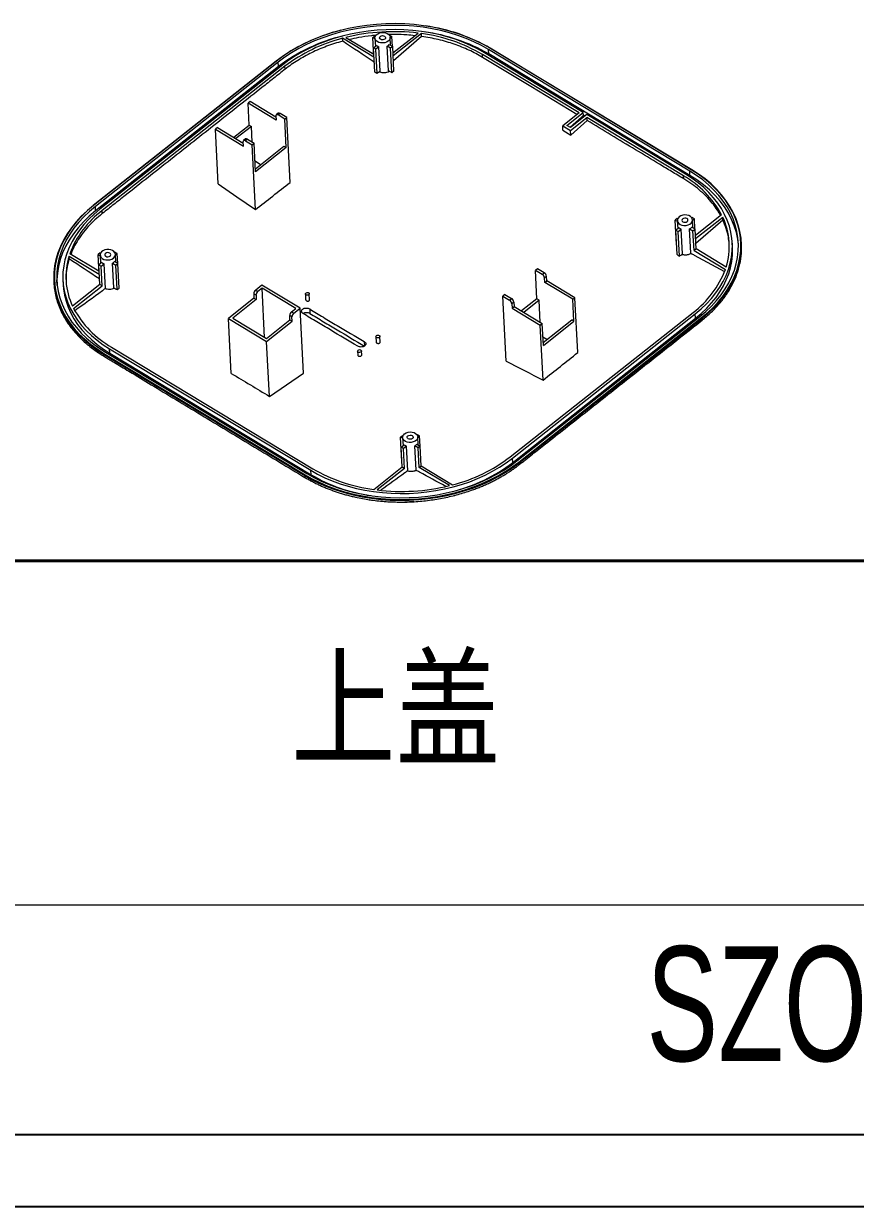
# Model space of a CAD drawing. Header units: inches. Extents: x 1848 to 4019, y 409 to 905.
# Drawn here: x 2255.7 to 2392.5, y 409.8 to 604.4 of the extents above; entities that cross this region are included whole.
import ezdxf

# ---------------------------------------------------------------- set-up
doc = ezdxf.new("R2010")
doc.units = ezdxf.units.IN
doc.layers.add('文字', color=81, linetype='Continuous')
doc.layers.add('粗实线', color=7, linetype='Continuous', lineweight=30)
doc.layers.add('细实线', color=3, linetype='Continuous', lineweight=9)
doc.styles.add('宋体', font='', dxfattribs={"width": 0.8, "height": 3.5})
doc.styles.add('长仿宋', font='', dxfattribs={"width": 0.7, "height": 4})
doc.styles.get('宋体').set_extended_font_data('SimSun')
doc.styles.get('长仿宋').set_extended_font_data('SimSun')

msp = doc.modelspace()

# ---------------------------------------------------------------- linework, layer by layer
at = {"color": 7, "linetype": 'Continuous', "lineweight": 15}
for p, q in [((2313.306, 598.823), (2308.148, 601.937)), ((2308.172, 601.467), (2308.148, 601.937)), ((2308.692, 602.077), (2313.282, 599.307)), ((2313.141, 602.065), (2313.477, 602.331)), ((2313.306, 598.823), (2313.141, 602.065)), ((2313.49, 601.854), (2313.141, 602.065)), ((2313.477, 602.331), (2313.551, 602.286)), ((2313.484, 601.973), (2313.554, 600.614)), ((2315.862, 602.437), (2315.911, 602.476)), ((2315.911, 602.476), (2316.281, 602.253)), ((2316.048, 600.778), (2315.981, 602.101)), ((2316.281, 602.253), (2315.985, 602.019)), ((2316.366, 600.586), (2316.281, 602.253)), ((2316.451, 599.53), (2320.576, 602.787)), ((2321.134, 602.713), (2316.476, 599.034)), ((2321.158, 602.244), (2316.516, 598.254)), ((2321.158, 602.244), (2321.134, 602.713)), ((2313.257, 600.38), (2313.761, 600.778)), ((2313.627, 600.157), (2313.257, 600.38)), ((2313.463, 596.355), (2313.257, 600.38)), ((2314.131, 600.555), (2313.627, 600.157)), ((2313.832, 596.15), (2313.627, 600.157)), ((2314.337, 596.518), (2314.131, 600.555)), ((2315.714, 596.582), (2315.507, 600.637)), ((2316.062, 600.302), (2315.507, 600.637)), ((2315.843, 600.902), (2316.398, 600.567)), ((2316.398, 600.567), (2316.062, 600.302)), ((2316.267, 596.277), (2316.062, 600.302)), ((2316.603, 596.561), (2316.398, 600.567)), ((2347.053, 589.691), (2331.152, 599.289)), ((2331.177, 598.804), (2331.152, 599.289)), ((2347.759, 589.733), (2331.488, 599.554)), ((2365.257, 580.107), (2332.16, 600.085)), ((2332.197, 599.365), (2332.16, 600.085)), ((2365.294, 579.387), (2332.197, 599.365)), ((2365.526, 580.32), (2332.429, 600.297)), ((2365.597, 580.301), (2332.5, 600.278)), ((2297.209, 598.17), (2267.135, 574.417)), ((2297.279, 598.197), (2267.205, 574.445)), ((2297.575, 598.018), (2267.501, 574.266)), ((2297.612, 597.298), (2267.538, 573.546)), ((2298.314, 597.572), (2268.241, 573.82)), ((2298.684, 597.349), (2268.611, 573.597)), ((2297.612, 597.298), (2297.575, 598.018)), ((2298.709, 596.858), (2298.684, 597.349)), ((2313.377, 598.038), (2313.345, 598.059)), ((2313.346, 598.041), (2313.345, 598.059)), ((2313.358, 598.05), (2313.346, 598.041)), ((2292.94, 591.524), (2292.604, 591.258)), ((2297.202, 588.951), (2292.94, 591.524)), ((2292.788, 587.656), (2292.604, 591.258)), ((2297.226, 588.468), (2292.604, 591.258)), ((2297.586, 589.623), (2297.25, 589.358)), ((2297.877, 589.591), (2297.541, 589.325)), ((2298.987, 588.921), (2297.877, 589.591)), ((2347.053, 589.691), (2344.365, 587.568)), ((2345.071, 587.61), (2347.759, 589.733)), ((2347.783, 589.276), (2347.759, 589.733)), ((2290.253, 585.654), (2292.788, 587.656)), ((2292.788, 587.656), (2293.158, 587.433)), ((2297.19, 589.188), (2297.226, 588.468)), ((2298.65, 588.656), (2297.541, 589.325)), ((2298.65, 588.656), (2298.987, 588.921)), ((2298.89, 583.973), (2298.65, 588.656)), ((2299.532, 578.24), (2298.987, 588.921)), ((2344.365, 587.568), (2345.66, 586.786)), ((2344.404, 586.81), (2344.365, 587.568)), ((2345.626, 587.275), (2345.071, 587.61)), ((2348.314, 589.398), (2345.626, 587.275)), ((2345.66, 586.786), (2348.348, 588.909)), ((2345.698, 586.027), (2348.373, 588.418)), ((2347.996, 589.147), (2347.783, 589.276)), ((2364.585, 579.577), (2348.314, 589.398)), ((2364.249, 579.311), (2348.348, 588.909)), ((2348.373, 588.418), (2348.348, 588.909)), ((2287.564, 587.277), (2287.228, 587.012)), ((2287.689, 577.983), (2287.228, 587.012)), ((2287.228, 587.012), (2291.85, 584.222)), ((2287.564, 587.277), (2291.826, 584.705)), ((2293.158, 587.433), (2290.623, 585.431)), ((2293.289, 584.869), (2293.158, 587.433)), ((2344.404, 586.81), (2345.698, 586.027)), ((2345.698, 586.027), (2345.66, 586.786)), ((2291.85, 584.222), (2291.813, 584.942)), ((2292.209, 585.377), (2291.873, 585.111)), ((2292.501, 585.345), (2292.165, 585.079)), ((2292.165, 585.079), (2293.274, 584.409)), ((2292.501, 585.345), (2293.61, 584.675)), ((2293.274, 584.409), (2293.61, 584.675)), ((2293.819, 573.751), (2293.274, 584.409)), ((2293.85, 579.992), (2293.61, 584.675)), ((2293.824, 580.488), (2298.52, 584.196)), ((2298.89, 583.973), (2293.85, 579.992)), ((2298.52, 584.196), (2298.89, 583.973)), ((2294.638, 581.131), (2293.76, 581.738)), ((2365.294, 579.387), (2365.257, 580.107)), ((2364.274, 578.82), (2364.249, 579.311)), ((2267.538, 573.546), (2267.501, 574.266)), ((2268.635, 573.112), (2268.611, 573.597)), ((2363.215, 572.308), (2362.879, 572.043)), ((2362.879, 572.043), (2363.229, 571.832)), ((2363.085, 568.018), (2362.879, 572.043)), ((2363.289, 572.264), (2363.215, 572.308)), ((2365.65, 572.454), (2365.6, 572.415)), ((2366.02, 572.231), (2365.65, 572.454)), ((2365.787, 570.756), (2365.719, 572.078)), ((2365.723, 571.997), (2366.02, 572.231)), ((2366.105, 570.564), (2366.02, 572.231)), ((2370.502, 572.914), (2366.189, 569.507)), ((2366.215, 569.012), (2370.684, 572.542)), ((2366.254, 568.249), (2370.708, 572.072)), ((2370.708, 572.072), (2370.684, 572.542)), ((2363.5, 570.756), (2362.996, 570.358)), ((2362.996, 570.358), (2363.366, 570.134)), ((2363.2, 566.351), (2362.996, 570.358)), ((2363.223, 571.951), (2363.292, 570.592)), ((2363.366, 570.134), (2363.87, 570.532)), ((2363.571, 566.11), (2363.366, 570.134)), ((2364.077, 566.477), (2363.87, 570.532)), ((2365.452, 566.578), (2365.246, 570.615)), ((2365.246, 570.615), (2365.8, 570.28)), ((2366.136, 570.545), (2365.582, 570.88)), ((2365.8, 570.28), (2366.136, 570.545)), ((2365.966, 567.038), (2365.8, 570.28)), ((2366.302, 567.303), (2366.136, 570.545)), ((2372.299, 567.582), (2372.262, 568.303)), ((2373.664, 568.302), (2373.66, 568.374)), ((2373.779, 568.004), (2373.764, 568.307)), ((2268.087, 563.612), (2263.29, 566.508)), ((2268.282, 566.636), (2267.946, 566.371)), ((2268.112, 563.129), (2267.946, 566.371)), ((2267.946, 566.371), (2268.296, 566.16)), ((2268.356, 566.591), (2268.282, 566.636)), ((2268.29, 566.278), (2268.359, 564.919)), ((2270.717, 566.781), (2270.668, 566.742)), ((2271.087, 566.558), (2270.717, 566.781)), ((2270.854, 565.084), (2270.787, 566.406)), ((2270.791, 566.324), (2271.087, 566.558)), ((2271.172, 564.892), (2271.087, 566.558)), ((2363.085, 568.018), (2363.116, 567.998)), ((2366.302, 567.303), (2365.966, 567.038)), ((2365.966, 567.038), (2371.124, 563.925)), ((2366.006, 566.256), (2366.005, 566.273)), ((2366.006, 566.256), (2370.963, 563.557)), ((2371.253, 564.315), (2366.302, 567.303)), ((2263.161, 566.117), (2268.112, 563.129)), ((2263.185, 565.649), (2263.161, 566.117)), ((2268.567, 565.083), (2268.063, 564.685)), ((2268.063, 564.685), (2268.433, 564.462)), ((2268.229, 561.443), (2268.063, 564.685)), ((2268.433, 564.462), (2268.937, 564.86)), ((2268.598, 561.22), (2268.433, 564.462)), ((2269.144, 560.805), (2268.937, 564.86)), ((2270.519, 560.906), (2270.313, 564.942)), ((2270.313, 564.942), (2270.868, 564.607)), ((2271.204, 564.873), (2270.649, 565.208)), ((2270.868, 564.607), (2271.204, 564.873)), ((2271.072, 560.601), (2270.868, 564.607)), ((2271.409, 560.848), (2271.204, 564.873)), ((2340.219, 564.033), (2339.883, 563.767)), ((2340.123, 559.085), (2339.883, 563.767)), ((2340.993, 563.098), (2339.883, 563.767)), ((2341.329, 563.363), (2340.219, 564.033)), ((2340.993, 563.098), (2341.329, 563.363)), ((2341.717, 562.78), (2341.381, 562.514)), ((2341.418, 561.794), (2341.381, 562.514)), ((2341.754, 562.059), (2341.717, 562.78)), ((2260.658, 561.981), (2260.673, 561.678)), ((2260.754, 562.058), (2260.758, 561.986)), ((2261.198, 561.266), (2261.177, 562.188)), ((2261.196, 561.358), (2261.177, 562.188)), ((2262.152, 562.13), (2262.189, 561.409)), ((2268.229, 561.443), (2263.73, 557.89)), ((2263.912, 557.518), (2268.598, 561.22)), ((2268.598, 561.22), (2268.229, 561.443)), ((2294.871, 561.323), (2293.863, 560.527)), ((2293.863, 560.527), (2294.232, 560.304)), ((2294.904, 560.834), (2294.232, 560.304)), ((2301.157, 557.528), (2294.871, 561.323)), ((2300.451, 557.486), (2294.904, 560.834)), ((2295.318, 552.749), (2294.904, 560.834)), ((2341.418, 561.794), (2341.754, 562.059)), ((2346.04, 559.004), (2341.418, 561.794)), ((2346.376, 559.269), (2341.754, 562.059)), ((2293.582, 559.181), (2289.382, 555.864)), ((2293.952, 558.958), (2290.087, 555.906)), ((2293.915, 559.678), (2293.545, 559.901)), ((2293.545, 559.901), (2293.582, 559.181)), ((2293.582, 559.181), (2293.952, 558.958)), ((2293.915, 559.678), (2293.952, 558.958)), ((2302.036, 559.878), (2302.085, 558.929)), ((2302.736, 558.928), (2302.686, 559.911)), ((2334.843, 559.787), (2334.507, 559.521)), ((2335.053, 548.84), (2334.507, 559.521)), ((2334.507, 559.521), (2335.617, 558.852)), ((2334.843, 559.787), (2335.953, 559.117)), ((2335.617, 558.852), (2335.953, 559.117)), ((2336.341, 558.534), (2336.005, 558.268)), ((2336.341, 558.534), (2336.378, 557.813)), ((2340.123, 559.085), (2337.588, 557.083)), ((2340.493, 558.862), (2337.958, 556.859)), ((2340.493, 558.862), (2340.123, 559.085)), ((2340.679, 555.217), (2340.493, 558.862)), ((2346.04, 559.004), (2346.376, 559.269)), ((2346.224, 555.402), (2346.04, 559.004)), ((2346.838, 550.24), (2346.376, 559.269)), ((2299.779, 556.955), (2300.451, 557.486)), ((2299.779, 556.955), (2300.149, 556.732)), ((2300.149, 556.732), (2301.157, 557.528)), ((2301.702, 546.87), (2301.157, 557.528)), ((2302.746, 557.415), (2302.783, 556.692)), ((2335.73, 533.083), (2365.803, 556.836)), ((2336.005, 558.268), (2336.042, 557.548)), ((2336.042, 557.548), (2336.378, 557.813)), ((2336.042, 557.548), (2340.664, 554.758)), ((2336.1, 532.86), (2366.173, 556.612)), ((2336.378, 557.813), (2341, 555.023)), ((2366.21, 555.892), (2366.173, 556.612)), ((2289.843, 546.824), (2289.382, 555.864)), ((2289.382, 555.864), (2295.668, 552.069)), ((2290.087, 555.906), (2295.634, 552.558)), ((2295.634, 552.558), (2299.499, 555.61)), ((2295.668, 552.069), (2299.868, 555.386)), ((2299.832, 556.107), (2299.462, 556.33)), ((2299.499, 555.61), (2299.462, 556.33)), ((2299.499, 555.61), (2299.868, 555.386)), ((2299.868, 555.386), (2299.832, 556.107)), ((2336.136, 532.14), (2366.21, 555.892)), ((2336.839, 532.414), (2366.913, 556.166)), ((2337.135, 532.235), (2367.209, 555.987)), ((2337.139, 532.163), (2367.212, 555.915)), ((2337.213, 532.118), (2367.286, 555.871)), ((2340.664, 554.758), (2341, 555.023)), ((2341.126, 545.718), (2340.664, 554.758)), ((2341.184, 551.421), (2341, 555.023)), ((2341.159, 551.916), (2345.855, 555.625)), ((2341.184, 551.421), (2346.224, 555.402)), ((2346.224, 555.402), (2345.855, 555.625)), ((2367.212, 555.915), (2367.209, 555.987)), ((2367.286, 555.871), (2367.301, 555.572)), ((2313.648, 552.869), (2313.695, 551.946)), ((2314.346, 551.96), (2314.297, 552.902)), ((2341.782, 552.409), (2341.116, 552.752)), ((2269.829, 550.856), (2302.926, 530.878)), ((2269.866, 550.135), (2269.829, 550.856)), ((2270.165, 551.121), (2303.262, 531.143)), ((2296.13, 543.04), (2295.668, 552.069)), ((2311.73, 552.041), (2311.767, 551.318)), ((2268.824, 549.987), (2301.922, 530.01)), ((2268.824, 549.987), (2268.84, 549.685)), ((2268.888, 550.112), (2301.985, 530.135)), ((2268.892, 550.04), (2268.888, 550.112)), ((2268.892, 550.04), (2301.989, 530.063)), ((2269.157, 550.325), (2302.254, 530.347)), ((2269.866, 550.135), (2302.963, 530.158)), ((2310.624, 550.48), (2310.657, 549.84)), ((2311.307, 549.849), (2311.273, 550.514)), ((2317.685, 536.348), (2318.021, 536.614)), ((2317.89, 532.342), (2317.685, 536.348)), ((2318.034, 536.137), (2317.685, 536.348)), ((2317.801, 534.663), (2318.305, 535.061)), ((2318.021, 536.614), (2318.095, 536.569)), ((2318.028, 536.256), (2318.098, 534.897)), ((2320.387, 535.185), (2320.942, 534.851)), ((2320.406, 536.72), (2320.456, 536.759)), ((2320.456, 536.759), (2320.825, 536.536)), ((2320.593, 535.061), (2320.525, 536.384)), ((2320.825, 536.536), (2320.529, 536.302)), ((2320.911, 534.87), (2320.825, 536.536)), ((2318.171, 534.44), (2317.801, 534.663)), ((2317.967, 531.421), (2317.801, 534.663)), ((2318.675, 534.838), (2318.171, 534.44)), ((2318.337, 531.198), (2318.171, 534.44)), ((2318.882, 530.802), (2318.675, 534.838)), ((2320.258, 530.884), (2320.051, 534.92)), ((2320.606, 534.585), (2320.051, 534.92)), ((2320.942, 534.851), (2320.606, 534.585)), ((2320.772, 531.343), (2320.606, 534.585)), ((2321.108, 531.609), (2320.942, 534.851)), ((2313.28, 527.719), (2317.967, 531.421)), ((2318.337, 531.198), (2313.838, 527.645)), ((2317.921, 532.321), (2317.89, 532.342)), ((2317.967, 531.421), (2318.337, 531.198)), ((2320.772, 531.343), (2321.108, 531.609)), ((2325.722, 528.355), (2320.772, 531.343)), ((2321.108, 531.609), (2326.266, 528.495)), ((2336.136, 532.14), (2336.1, 532.86)), ((2337.139, 532.163), (2337.135, 532.235)), ((2337.213, 532.118), (2337.228, 531.816)), ((2301.922, 530.01), (2301.937, 529.711)), ((2301.989, 530.063), (2301.985, 530.135)), ((2302.963, 530.158), (2302.926, 530.878))]:
    msp.add_line(p, q, dxfattribs=at)
for p, q in [((1866.233, 421.593), (2536.989, 421.593)), ((1848.102, 409.797), (2548.785, 409.797))]:
    msp.add_line(p, q)
at = {"color": 7, "linetype": 'Continuous', "lineweight": 15, "flags": 128}
for points in [[(2332.429, 600.297), (2331.239, 600.969), (2329.989, 601.586), (2328.681, 602.146), (2327.323, 602.647), (2325.919, 603.086), (2324.474, 603.461), (2322.995, 603.772), (2321.487, 604.018), (2319.956, 604.196), (2318.408, 604.307), (2316.85, 604.35), (2315.287, 604.325), (2313.725, 604.231), (2312.172, 604.07), (2310.632, 603.842), (2309.112, 603.548), (2307.618, 603.189), (2306.156, 602.766), (2304.732, 602.282), (2303.351, 601.737), (2302.019, 601.135), (2300.741, 600.477), (2299.521, 599.766), (2298.366, 599.005), (2297.279, 598.197)], [(2332.16, 600.085), (2330.99, 600.746), (2329.759, 601.353), (2328.473, 601.904), (2327.136, 602.397), (2325.755, 602.828), (2324.333, 603.198), (2322.878, 603.504), (2321.394, 603.746), (2319.887, 603.921), (2318.365, 604.03), (2316.831, 604.073), (2315.293, 604.048), (2313.757, 603.956), (2312.228, 603.798), (2310.713, 603.573), (2309.218, 603.284), (2307.748, 602.93), (2306.31, 602.514), (2304.908, 602.038), (2303.55, 601.502), (2302.239, 600.909), (2300.981, 600.261), (2299.781, 599.562), (2298.644, 598.813), (2297.575, 598.018)], [(2331.488, 599.554), (2330.365, 600.188), (2329.185, 600.771), (2327.951, 601.299), (2326.669, 601.771), (2325.344, 602.186), (2323.981, 602.54), (2322.584, 602.834), (2321.161, 603.066), (2319.716, 603.234), (2318.256, 603.339), (2316.785, 603.379), (2315.31, 603.355), (2313.836, 603.267), (2312.37, 603.115), (2310.917, 602.9), (2309.482, 602.622), (2308.072, 602.283), (2306.693, 601.884), (2305.349, 601.427), (2304.045, 600.913), (2302.788, 600.344), (2301.581, 599.723), (2300.431, 599.053), (2299.34, 598.335), (2298.314, 597.572)], [(2315.657, 601.479), (2315.396, 601.32), (2315.086, 601.215), (2314.75, 601.171), (2314.412, 601.191), (2314.098, 601.274), (2313.831, 601.413), (2313.631, 601.598), (2313.513, 601.817), (2313.485, 602.051), (2313.55, 602.284), (2313.702, 602.499), (2313.931, 602.68), (2314.219, 602.813), (2314.545, 602.888), (2314.886, 602.901), (2315.214, 602.849), (2315.507, 602.737), (2315.743, 602.573), (2315.904, 602.369), (2315.977, 602.141), (2315.959, 601.905), (2315.849, 601.678), (2315.657, 601.479)], [(2315.102, 601.814), (2314.946, 601.729), (2314.756, 601.691), (2314.564, 601.706), (2314.396, 601.771), (2314.28, 601.877), (2314.233, 602.007), (2314.262, 602.141), (2314.363, 602.26), (2314.519, 602.345), (2314.709, 602.382), (2314.901, 602.367), (2315.068, 602.302), (2315.184, 602.197), (2315.232, 602.067), (2315.203, 601.932), (2315.102, 601.814)], [(2346.712, 589.421), (2339.128, 594.001), (2331.177, 598.804)], [(2297.541, 589.325), (2297.469, 589.362), (2297.401, 589.383), (2297.339, 589.389), (2297.285, 589.378), (2297.242, 589.351), (2297.211, 589.309), (2297.193, 589.254), (2297.19, 589.188)], [(2345.577, 587.304), (2347.448, 588.977), (2347.783, 589.276)], [(2292.165, 585.079), (2292.093, 585.116), (2292.025, 585.137), (2291.962, 585.142), (2291.909, 585.131), (2291.866, 585.105), (2291.835, 585.063), (2291.817, 585.008), (2291.813, 584.942)], [(2366.913, 556.166), (2367.911, 557.004), (2368.833, 557.882), (2369.677, 558.796), (2370.438, 559.744), (2371.114, 560.72), (2371.701, 561.721), (2372.199, 562.744), (2372.603, 563.784), (2372.914, 564.837), (2373.13, 565.898), (2373.249, 566.965), (2373.273, 568.032), (2373.199, 569.096), (2373.029, 570.151), (2372.764, 571.195), (2372.403, 572.222), (2371.95, 573.23), (2371.405, 574.213), (2370.772, 575.168), (2370.051, 576.091), (2369.246, 576.979), (2368.361, 577.828), (2367.398, 578.634), (2366.363, 579.395), (2365.257, 580.107)], [(2367.209, 555.987), (2368.223, 556.839), (2369.161, 557.731), (2370.018, 558.661), (2370.791, 559.623), (2371.478, 560.616), (2372.075, 561.633), (2372.581, 562.673), (2372.992, 563.729), (2373.308, 564.8), (2373.527, 565.879), (2373.649, 566.963), (2373.672, 568.047), (2373.597, 569.128), (2373.425, 570.201), (2373.155, 571.262), (2372.789, 572.306), (2372.328, 573.33), (2371.775, 574.329), (2371.13, 575.3), (2370.398, 576.238), (2369.58, 577.14), (2368.681, 578.003), (2367.702, 578.822), (2366.649, 579.596), (2365.526, 580.32)], [(2367.286, 555.871), (2368.305, 556.726), (2369.246, 557.622), (2370.107, 558.555), (2370.884, 559.521), (2371.573, 560.517), (2372.173, 561.539), (2372.68, 562.583), (2373.093, 563.644), (2373.41, 564.718), (2373.63, 565.802), (2373.752, 566.89), (2373.776, 567.979), (2373.701, 569.064), (2373.527, 570.142), (2373.256, 571.206), (2372.889, 572.255), (2372.426, 573.283), (2371.871, 574.286), (2371.224, 575.26), (2370.488, 576.202), (2369.667, 577.108), (2368.764, 577.974), (2367.782, 578.797), (2366.725, 579.574), (2365.597, 580.301)], [(2287.689, 577.983), (2290.754, 575.867), (2293.819, 573.751)], [(2366.173, 556.612), (2367.13, 557.416), (2368.015, 558.258), (2368.825, 559.135), (2369.555, 560.044), (2370.203, 560.98), (2370.766, 561.941), (2371.243, 562.922), (2371.631, 563.919), (2371.93, 564.929), (2372.136, 565.948), (2372.251, 566.971), (2372.273, 567.994), (2372.203, 569.014), (2372.04, 570.027), (2371.785, 571.028), (2371.44, 572.014), (2371.005, 572.98), (2370.483, 573.923), (2369.874, 574.839), (2369.183, 575.724), (2368.411, 576.576), (2367.562, 577.39), (2366.639, 578.163), (2365.645, 578.893), (2364.585, 579.577)], [(2373.273, 567.993), (2373.162, 568.912), (2372.931, 570.009), (2372.597, 571.09), (2372.16, 572.151), (2371.623, 573.187), (2370.987, 574.194), (2370.257, 575.167), (2369.433, 576.102), (2368.521, 576.995), (2367.525, 577.843), (2366.447, 578.642), (2365.294, 579.387)], [(2267.135, 574.417), (2266.117, 573.562), (2265.175, 572.666), (2264.314, 571.733), (2263.538, 570.767), (2262.848, 569.771), (2262.249, 568.749), (2261.741, 567.705), (2261.328, 566.644), (2261.011, 565.57), (2260.791, 564.486), (2260.669, 563.398), (2260.646, 562.309), (2260.721, 561.224), (2260.894, 560.147), (2261.165, 559.082), (2261.532, 558.033), (2261.995, 557.005), (2262.551, 556.002), (2263.198, 555.028), (2263.933, 554.086), (2264.754, 553.18), (2265.657, 552.314), (2266.639, 551.491), (2267.697, 550.714), (2268.824, 549.987)], [(2267.205, 574.445), (2266.191, 573.593), (2265.253, 572.701), (2264.396, 571.771), (2263.623, 570.809), (2262.936, 569.817), (2262.339, 568.799), (2261.833, 567.76), (2261.422, 566.703), (2261.106, 565.633), (2260.887, 564.554), (2260.765, 563.469), (2260.742, 562.385), (2260.817, 561.304), (2260.989, 560.231), (2261.259, 559.17), (2261.625, 558.126), (2262.086, 557.102), (2262.639, 556.103), (2263.284, 555.133), (2264.016, 554.194), (2264.834, 553.292), (2265.734, 552.43), (2266.712, 551.61), (2267.765, 550.837), (2268.888, 550.112)], [(2267.501, 574.266), (2266.503, 573.428), (2265.581, 572.55), (2264.737, 571.636), (2263.976, 570.689), (2263.3, 569.712), (2262.713, 568.711), (2262.215, 567.688), (2261.811, 566.649), (2261.5, 565.596), (2261.284, 564.534), (2261.165, 563.467), (2261.141, 562.4), (2261.215, 561.336), (2261.385, 560.281), (2261.65, 559.237), (2262.011, 558.21), (2262.464, 557.202), (2263.009, 556.219), (2263.642, 555.264), (2264.363, 554.341), (2265.168, 553.453), (2266.053, 552.605), (2267.016, 551.798), (2268.051, 551.037), (2269.157, 550.325)], [(2267.538, 573.546), (2266.494, 572.667), (2265.534, 571.744), (2264.66, 570.782), (2263.878, 569.785), (2263.189, 568.756), (2262.598, 567.701), (2262.107, 566.624), (2261.718, 565.529), (2261.433, 564.422), (2261.252, 563.307), (2261.177, 562.188)], [(2268.241, 573.82), (2267.284, 573.016), (2266.399, 572.174), (2265.589, 571.297), (2264.859, 570.388), (2264.211, 569.452), (2263.648, 568.491), (2263.171, 567.511), (2262.783, 566.513), (2262.484, 565.503), (2262.278, 564.485), (2262.163, 563.462), (2262.141, 562.438), (2262.211, 561.418), (2262.374, 560.405), (2262.629, 559.404), (2262.974, 558.419), (2263.409, 557.453), (2263.931, 556.51), (2264.54, 555.593), (2265.231, 554.708), (2266.003, 553.856), (2266.852, 553.042), (2267.775, 552.269), (2268.769, 551.539), (2269.829, 550.856)], [(2363.546, 572.573), (2363.354, 572.373), (2363.245, 572.147), (2363.226, 571.911), (2363.3, 571.682), (2363.46, 571.479), (2363.696, 571.315), (2363.989, 571.203), (2364.318, 571.151), (2364.658, 571.163), (2364.984, 571.238), (2365.272, 571.371), (2365.501, 571.552), (2365.654, 571.767), (2365.718, 572), (2365.69, 572.235), (2365.572, 572.453), (2365.372, 572.638), (2365.105, 572.778), (2364.791, 572.86), (2364.454, 572.88), (2364.117, 572.836), (2363.807, 572.731), (2363.546, 572.573)], [(2364.101, 572.238), (2364.001, 572.119), (2363.972, 571.985), (2364.019, 571.855), (2364.135, 571.749), (2364.302, 571.684), (2364.495, 571.669), (2364.684, 571.707), (2364.841, 571.791), (2364.941, 571.91), (2364.97, 572.044), (2364.923, 572.174), (2364.807, 572.28), (2364.64, 572.345), (2364.447, 572.36), (2364.258, 572.322), (2364.101, 572.238)], [(2367.212, 555.915), (2368.227, 556.767), (2369.164, 557.659), (2370.022, 558.589), (2370.795, 559.551), (2371.482, 560.543), (2372.079, 561.561), (2372.584, 562.601), (2372.996, 563.657), (2373.312, 564.727), (2373.531, 565.807), (2373.652, 566.891), (2373.676, 567.975), (2373.664, 568.302)], [(2270.463, 565.784), (2270.655, 565.984), (2270.765, 566.21), (2270.783, 566.446), (2270.709, 566.674), (2270.549, 566.878), (2270.313, 567.042), (2270.02, 567.154), (2269.691, 567.206), (2269.351, 567.194), (2269.025, 567.118), (2268.737, 566.985), (2268.508, 566.805), (2268.356, 566.59), (2268.291, 566.356), (2268.319, 566.122), (2268.437, 565.904), (2268.637, 565.718), (2268.904, 565.579), (2269.218, 565.496), (2269.555, 565.476), (2269.892, 565.521), (2270.202, 565.626), (2270.463, 565.784)], [(2269.908, 566.119), (2270.008, 566.237), (2270.037, 566.372), (2269.99, 566.502), (2269.874, 566.607), (2269.707, 566.673), (2269.514, 566.688), (2269.325, 566.65), (2269.168, 566.565), (2269.068, 566.447), (2269.039, 566.312), (2269.086, 566.182), (2269.202, 566.077), (2269.369, 566.011), (2269.562, 565.997), (2269.751, 566.034), (2269.908, 566.119)], [(2366.21, 555.892), (2367.167, 556.696), (2368.052, 557.538), (2368.861, 558.415), (2369.591, 559.324), (2370.24, 560.26), (2370.803, 561.22), (2371.28, 562.201), (2371.668, 563.199), (2371.966, 564.209), (2372.173, 565.227), (2372.288, 566.25), (2372.31, 567.274), (2372.299, 567.582)], [(2260.758, 561.986), (2260.82, 561.232), (2260.993, 560.159), (2261.263, 559.098), (2261.629, 558.054), (2262.089, 557.03), (2262.643, 556.031), (2263.287, 555.061), (2264.02, 554.122), (2264.837, 553.22), (2265.737, 552.357), (2266.715, 551.538), (2267.768, 550.765), (2268.892, 550.04)], [(2262.189, 561.409), (2262.248, 560.697), (2262.411, 559.685), (2262.666, 558.684), (2263.011, 557.698), (2263.446, 556.732), (2263.968, 555.789), (2264.576, 554.873), (2265.268, 553.988), (2266.039, 553.136), (2266.889, 552.322), (2267.812, 551.548), (2268.805, 550.819), (2269.866, 550.135)], [(2302.601, 559.749), (2302.5, 559.694), (2302.377, 559.67), (2302.251, 559.679), (2302.143, 559.722), (2302.067, 559.791), (2302.037, 559.875), (2302.055, 559.962), (2302.121, 560.039), (2302.223, 560.094), (2302.346, 560.119), (2302.471, 560.109), (2302.579, 560.067), (2302.655, 559.998), (2302.685, 559.914), (2302.667, 559.826), (2302.601, 559.749)], [(2314.213, 552.74), (2314.111, 552.685), (2313.988, 552.661), (2313.863, 552.671), (2313.754, 552.713), (2313.679, 552.782), (2313.648, 552.866), (2313.667, 552.953), (2313.733, 553.031), (2313.834, 553.086), (2313.957, 553.11), (2314.083, 553.1), (2314.191, 553.058), (2314.267, 552.989), (2314.297, 552.905), (2314.279, 552.817), (2314.213, 552.74)], [(2311.189, 550.352), (2311.087, 550.297), (2310.964, 550.272), (2310.839, 550.282), (2310.73, 550.324), (2310.655, 550.393), (2310.624, 550.478), (2310.643, 550.565), (2310.708, 550.642), (2310.81, 550.697), (2310.933, 550.722), (2311.059, 550.712), (2311.167, 550.669), (2311.242, 550.601), (2311.273, 550.516), (2311.254, 550.429), (2311.189, 550.352)], [(2296.13, 543.04), (2298.916, 544.955), (2301.702, 546.87)], [(2318.352, 536.878), (2318.613, 537.036), (2318.923, 537.141), (2319.26, 537.186), (2319.597, 537.166), (2319.911, 537.083), (2320.178, 536.944), (2320.378, 536.758), (2320.496, 536.54), (2320.524, 536.306), (2320.459, 536.072), (2320.307, 535.857), (2320.078, 535.677), (2319.79, 535.544), (2319.464, 535.468), (2319.123, 535.456), (2318.795, 535.508), (2318.502, 535.62), (2318.266, 535.784), (2318.105, 535.988), (2318.032, 536.216), (2318.05, 536.452), (2318.16, 536.678), (2318.352, 536.878)], [(2318.907, 536.543), (2319.064, 536.628), (2319.253, 536.665), (2319.446, 536.65), (2319.613, 536.585), (2319.729, 536.48), (2319.776, 536.35), (2319.747, 536.215), (2319.646, 536.097), (2319.49, 536.012), (2319.301, 535.974), (2319.108, 535.989), (2318.941, 536.054), (2318.825, 536.16), (2318.778, 536.29), (2318.806, 536.425), (2318.907, 536.543)], [(2301.922, 530.01), (2303.116, 529.335), (2304.372, 528.716), (2305.684, 528.153), (2307.048, 527.651), (2308.458, 527.21), (2309.908, 526.833), (2311.393, 526.521), (2312.908, 526.274), (2314.445, 526.095), (2315.999, 525.984), (2317.563, 525.941), (2319.133, 525.966), (2320.7, 526.06), (2322.26, 526.221), (2323.806, 526.45), (2325.332, 526.746), (2326.832, 527.106), (2328.3, 527.531), (2329.729, 528.017), (2331.116, 528.564), (2332.454, 529.169), (2333.737, 529.83), (2334.961, 530.543), (2336.121, 531.307), (2337.213, 532.118)], [(2301.985, 530.135), (2303.175, 529.463), (2304.425, 528.846), (2305.733, 528.286), (2307.091, 527.786), (2308.495, 527.347), (2309.94, 526.971), (2311.419, 526.66), (2312.927, 526.414), (2314.458, 526.236), (2316.006, 526.125), (2317.564, 526.082), (2319.127, 526.107), (2320.689, 526.201), (2322.242, 526.362), (2323.782, 526.59), (2325.302, 526.884), (2326.796, 527.243), (2328.258, 527.666), (2329.682, 528.151), (2331.063, 528.695), (2332.395, 529.298), (2333.673, 529.956), (2334.893, 530.666), (2336.048, 531.427), (2337.135, 532.235)], [(2301.989, 530.063), (2303.178, 529.391), (2304.429, 528.774), (2305.736, 528.214), (2307.095, 527.714), (2308.499, 527.275), (2309.944, 526.899), (2311.423, 526.588), (2312.931, 526.342), (2314.462, 526.164), (2316.01, 526.053), (2317.568, 526.01), (2319.131, 526.035), (2320.692, 526.129), (2322.246, 526.29), (2323.786, 526.518), (2325.306, 526.812), (2326.799, 527.171), (2328.261, 527.594), (2329.685, 528.078), (2331.066, 528.623), (2332.399, 529.226), (2333.677, 529.884), (2334.896, 530.594), (2336.052, 531.355), (2337.139, 532.163)], [(2302.254, 530.347), (2303.424, 529.686), (2304.655, 529.079), (2305.941, 528.528), (2307.278, 528.036), (2308.659, 527.604), (2310.081, 527.234), (2311.536, 526.928), (2313.02, 526.687), (2314.527, 526.511), (2316.049, 526.402), (2317.583, 526.36), (2319.121, 526.384), (2320.657, 526.476), (2322.186, 526.635), (2323.701, 526.859), (2325.196, 527.148), (2326.666, 527.502), (2328.104, 527.918), (2329.506, 528.395), (2330.864, 528.931), (2332.175, 529.523), (2333.433, 530.171), (2334.633, 530.87), (2335.77, 531.619), (2336.839, 532.414)], [(2302.926, 530.878), (2304.049, 530.244), (2305.229, 529.661), (2306.463, 529.133), (2307.745, 528.661), (2309.07, 528.247), (2310.433, 527.892), (2311.83, 527.598), (2313.253, 527.367), (2314.698, 527.198), (2316.158, 527.094), (2317.629, 527.053), (2319.104, 527.077), (2320.578, 527.165), (2322.044, 527.317), (2323.497, 527.532), (2324.932, 527.81), (2326.342, 528.149), (2327.721, 528.548), (2329.065, 529.005), (2330.369, 529.519), (2331.626, 530.088), (2332.833, 530.709), (2333.983, 531.38), (2335.074, 532.098), (2336.1, 532.86)]]:
    msp.add_lwpolyline(points, dxfattribs=at)
at = {"color": 7, "linetype": 'Continuous', "lineweight": 15}
for centre, radius, start, end in [((2314.665, 575.29), 28.778, 103.62786, 127.34246), ((2317.859, 575.214), 29.027, 59.70938, 82.16356), ((2314.711, 574.901), 28.179, 103.36079, 127.36058), ((2314.625, 576.522), 26.227, 104.29728, 127.43049), ((2316.561, 570.171), 32.862, 82.98351, 103.85549), ((2317.664, 576.195), 26.744, 59.71444, 82.54632), ((2317.806, 574.688), 28.566, 59.75011, 82.37039), ((2314.535, 601.643), 1.161, 228.16001, 249.60947), ((2314.987, 601.641), 1.131, 297.38893, 319.21486), ((2297.707, 589.383), 0.268, 50.57591, 116.82593), ((2292.33, 585.137), 0.268, 50.57591, 116.82593), ((2356.167, 565.156), 16.3, 28.42007, 60.27472), ((2278.136, 560.906), 15.868, 126.89107, 159.32766), ((2360.504, 567.705), 11.271, 342.49679, 25.41441), ((2364.274, 571.62), 1.161, 228.16001, 249.60947), ((2364.725, 571.619), 1.131, 297.38893, 319.21486), ((2273.91, 562.727), 11.271, 162.49679, 205.41441), ((2269.341, 565.948), 1.161, 228.16001, 249.60947), ((2269.793, 565.946), 1.131, 297.38893, 319.21486), ((2340.565, 562.392), 0.826, 8.52535, 58.75484), ((2340.901, 562.657), 0.826, 8.52535, 58.75484), ((2356.278, 569.526), 15.868, 306.89107, 339.32766), ((2294.391, 559.865), 0.847, 128.61709, 177.54923), ((2294.761, 559.642), 0.847, 128.61709, 177.54923), ((2335.188, 558.146), 0.826, 8.52535, 58.75484), ((2335.524, 558.411), 0.826, 8.52535, 58.75484), ((2278.247, 565.276), 16.3, 208.42007, 240.27472), ((2300.308, 556.294), 0.847, 128.61709, 177.54923), ((2300.678, 556.07), 0.847, 128.61709, 177.54923), ((2319.08, 535.926), 1.161, 228.16001, 249.60947), ((2319.531, 535.924), 1.131, 297.38893, 319.21486), ((2319.789, 553.91), 26.227, 284.29728, 307.43049), ((2316.75, 554.238), 26.744, 239.71444, 262.54632), ((2319.75, 553.61), 27.009, 283.92803, 307.35187), ((2316.708, 553.679), 27.243, 239.70078, 261.86484), ((2317.853, 560.261), 32.862, 262.98351, 283.85549)]:
    msp.add_arc(centre, radius, start, end, dxfattribs=at)
for points, knots in [([(2308.172, 601.467), (2307.264, 601.223), (2306.384, 600.942), (2304.683, 600.311), (2303.86, 599.961), (2302.669, 599.381), (2302.279, 599.18), (2301.513, 598.758), (2301.138, 598.537), (2300.044, 597.856), (2299.356, 597.371), (2298.709, 596.858)], [0, 0, 0, 0, 0.25, 0.25, 0.5, 0.5, 0.625, 0.625, 0.75, 0.75, 1, 1, 1, 1]), ([(2313.656, 602.421), (2313.401, 602.402), (2312.437, 602.328), (2310.963, 602.107), (2309.776, 601.84), (2309.272, 601.727)], [0, 0, 0, 0, 0.1719855, 0.6483547, 1, 1, 1, 1]), ([(2320.049, 602.371), (2319.606, 602.417), (2318.537, 602.528), (2317.096, 602.583), (2316.104, 602.552), (2315.748, 602.541)], [0, 0, 0, 0, 0.312147, 0.7534496, 1, 1, 1, 1]), ([(2331.177, 598.804), (2330.465, 599.236), (2329.72, 599.631), (2328.167, 600.351), (2327.358, 600.675), (2326.099, 601.109), (2325.671, 601.245), (2324.799, 601.498), (2324.354, 601.615), (2323.008, 601.936), (2322.093, 602.111), (2321.158, 602.244)], [0, 0, 0, 0, 0.25, 0.25, 0.5, 0.5, 0.625, 0.625, 0.75, 0.75, 1, 1, 1, 1]), ([(2298.709, 596.858), (2298.083, 596.36), (2297.456, 595.866), (2296.203, 594.877), (2294.324, 593.392), (2292.444, 591.908), (2288.685, 588.939), (2286.179, 586.961), (2281.166, 583.003), (2278.66, 581.025), (2274.901, 578.057), (2273.021, 576.573), (2271.142, 575.089), (2269.889, 574.1), (2269.262, 573.605), (2268.635, 573.112)], [0, 0, 0, 0, 0.0625, 0.0625, 0.125, 0.25, 0.25, 0.5, 0.5, 0.75, 0.75, 0.875, 0.9375, 0.9375, 1, 1, 1, 1]), ([(2314.247, 596.452), (2314.25, 596.45), (2314.352, 596.375), (2314.636, 596.305), (2315.051, 596.274), (2315.467, 596.351), (2315.687, 596.477), (2315.794, 596.538)], [0, 0, 0, 0, 0.0088574, 0.2608878, 0.512164, 0.7629443, 1, 1, 1, 1]), ([(2364.274, 578.82), (2363.612, 579.217), (2362.949, 579.618), (2361.624, 580.418), (2359.636, 581.618), (2357.649, 582.818), (2353.673, 585.218), (2351.023, 586.818), (2348.373, 588.418)], [0, 0, 0, 0, 0.125, 0.125, 0.25, 0.5, 0.5, 1, 1, 1, 1]), ([(2370.332, 572.779), (2370.17, 573.072), (2369.783, 573.773), (2368.992, 574.835), (2367.988, 575.965), (2366.851, 577.011), (2365.618, 577.973), (2364.723, 578.537), (2364.274, 578.82)], [0, 0, 0, 0, 0.12577518, 0.3011558, 0.48035048, 0.66086308, 0.8298794, 1, 1, 1, 1]), ([(2268.635, 573.112), (2268.22, 572.769), (2267.386, 572.082), (2266.283, 570.958), (2265.295, 569.767), (2264.473, 568.538), (2263.855, 567.413), (2263.578, 566.7), (2263.463, 566.403)], [0, 0, 0, 0, 0.1743635, 0.3499376, 0.5293301, 0.7100419, 0.8792414, 1, 1, 1, 1]), ([(2371.751, 568.13), (2371.717, 568.489), (2371.637, 569.338), (2371.302, 570.662), (2370.907, 571.601), (2370.708, 572.072)], [0, 0, 0, 0, 0.267102, 0.63196, 1, 1, 1, 1]), ([(2364.012, 566.43), (2364.062, 566.412), (2364.171, 566.371), (2364.359, 566.337), (2364.567, 566.324), (2364.777, 566.336), (2364.987, 566.372), (2365.187, 566.432), (2365.35, 566.5), (2365.434, 566.553), (2365.464, 566.571)], [0, 0, 0, 0, 0.1148205, 0.2516171, 0.3849508, 0.5221392, 0.6556737, 0.7930826, 0.9265715, 1, 1, 1, 1]), ([(2367.301, 555.572), (2367.817, 556.002), (2368.859, 556.873), (2370.208, 558.312), (2371.393, 559.858), (2372.35, 561.477), (2373.073, 563.138), (2373.551, 564.816), (2373.805, 566.451), (2373.778, 567.519), (2373.765, 568.019)], [0, 0, 0, 0, 0.122729, 0.248313, 0.376752, 0.5080457, 0.6341001, 0.7607179, 0.887899, 1, 1, 1, 1]), ([(2263.185, 565.649), (2263.066, 565.212), (2262.827, 564.339), (2262.662, 563.091), (2262.674, 562.287), (2262.68, 561.924)], [0, 0, 0, 0, 0.3543955, 0.7087911, 1, 1, 1, 1]), ([(2268.183, 562.344), (2268.172, 562.351), (2266.506, 563.444), (2264.841, 564.55), (2263.185, 565.649)], [0, 0, 0, 0, 0.0062981, 1, 1, 1, 1]), ([(2260.686, 561.693), (2260.685, 561.623), (2260.68, 561.162), (2260.813, 560.321), (2261.048, 559.182), (2261.402, 558.076), (2261.85, 557.006), (2262.39, 555.977), (2263.155, 554.769), (2264.209, 553.43), (2265.617, 552.024), (2267.149, 550.768), (2268.284, 550.041), (2268.84, 549.685)], [0, 0, 0, 0, 0.0151538, 0.1000769, 0.1838036, 0.266334, 0.3476679, 0.4278055, 0.5067466, 0.6375442, 0.7633526, 0.8841714, 1, 1, 1, 1]), ([(2264.119, 557.181), (2265.626, 558.262), (2267.301, 559.463), (2268.976, 560.682), (2269.144, 560.805)], [0, 0, 0, 0, 0.8993831, 1, 1, 1, 1]), ([(2269.144, 560.805), (2269.237, 560.771), (2269.456, 560.689), (2269.847, 560.651), (2270.268, 560.698), (2270.495, 560.804), (2270.607, 560.857)], [0, 0, 0, 0, 0.1982874, 0.4673833, 0.7369864, 1, 1, 1, 1]), ([(2302.089, 558.93), (2302.09, 558.912), (2302.093, 558.87), (2302.139, 558.808), (2302.216, 558.754), (2302.316, 558.718), (2302.427, 558.707), (2302.536, 558.72), (2302.631, 558.757), (2302.7, 558.813), (2302.736, 558.874), (2302.733, 558.913), (2302.731, 558.928)], [0, 0, 0, 0, 0.0763116, 0.1832902, 0.2901704, 0.3971586, 0.5044212, 0.6120138, 0.7198508, 0.8277316, 0.9354259, 1, 1, 1, 1]), ([(2301.666, 556.664), (2301.627, 556.688), (2301.592, 556.714), (2301.53, 556.77), (2301.503, 556.801), (2301.458, 556.864), (2301.441, 556.897), (2301.415, 556.964), (2301.408, 556.999), (2301.401, 557.101), (2301.417, 557.171), (2301.488, 557.298), (2301.544, 557.357), (2301.649, 557.431), (2301.689, 557.454), (2301.773, 557.492), (2301.818, 557.509), (2301.913, 557.536), (2301.963, 557.547), (2302.064, 557.561), (2302.116, 557.565), (2302.274, 557.566), (2302.379, 557.553), (2302.577, 557.502), (2302.668, 557.464), (2302.746, 557.415)], [0, 0, 0, 0, 0.0625, 0.0625, 0.125, 0.125, 0.1875, 0.1875, 0.25, 0.25, 0.375, 0.375, 0.5, 0.5, 0.5625, 0.5625, 0.625, 0.625, 0.6875, 0.6875, 0.75, 0.75, 0.875, 0.875, 1, 1, 1, 1]), ([(2301.653, 556.675), (2301.673, 556.692), (2301.747, 556.755), (2301.942, 556.819), (2302.208, 556.853), (2302.481, 556.823), (2302.672, 556.757), (2302.762, 556.705), (2302.783, 556.692)], [0, 0, 0, 0, 0.0777761, 0.2918728, 0.5061467, 0.7201475, 0.9334925, 1, 1, 1, 1]), ([(2310.649, 551.296), (2309.153, 552.179), (2307.656, 553.065), (2305.41, 554.404), (2304.662, 554.851), (2303.539, 555.526), (2303.164, 555.751), (2302.415, 556.204), (2302.041, 556.433), (2301.666, 556.664)], [0, 0, 0, 0, 0.5, 0.5, 0.75, 0.75, 0.875, 0.875, 1, 1, 1, 1]), ([(2302.746, 557.415), (2303.121, 557.182), (2303.496, 556.951), (2304.245, 556.493), (2304.619, 556.266), (2305.743, 555.589), (2306.491, 555.142), (2308.737, 553.804), (2310.234, 552.92), (2311.73, 552.041)], [0, 0, 0, 0, 0.125, 0.125, 0.25, 0.25, 0.5, 0.5, 1, 1, 1, 1]), ([(2302.783, 556.692), (2303.158, 556.459), (2303.533, 556.228), (2304.282, 555.769), (2304.656, 555.542), (2305.78, 554.866), (2306.528, 554.418), (2308.774, 553.08), (2310.271, 552.197), (2311.767, 551.318)], [0, 0, 0, 0, 0.125, 0.125, 0.25, 0.25, 0.5, 0.5, 1, 1, 1, 1]), ([(2337.228, 531.816), (2337.318, 531.887), (2337.497, 532.028), (2337.855, 532.31), (2338.481, 532.805), (2339.734, 533.795), (2341.882, 535.492), (2346.179, 538.885), (2352.265, 543.693), (2359.783, 549.632), (2364.795, 553.592), (2367.301, 555.572)], [0, 0, 0, 0, 0.0089286, 0.0178572, 0.0357143, 0.0714286, 0.1428572, 0.25, 0.5, 0.75, 1, 1, 1, 1]), ([(2311.73, 552.041), (2311.769, 552.018), (2311.804, 551.993), (2311.866, 551.939), (2311.893, 551.91), (2311.938, 551.849), (2311.955, 551.818), (2311.98, 551.753), (2311.987, 551.719), (2311.994, 551.62), (2311.978, 551.552), (2311.907, 551.428), (2311.852, 551.37), (2311.746, 551.297), (2311.707, 551.274), (2311.623, 551.235), (2311.578, 551.218), (2311.483, 551.191), (2311.433, 551.179), (2311.332, 551.164), (2311.28, 551.16), (2311.122, 551.156), (2311.017, 551.167), (2310.819, 551.214), (2310.728, 551.249), (2310.649, 551.296)], [0, 0, 0, 0, 0.0625, 0.0625, 0.125, 0.125, 0.1875, 0.1875, 0.25, 0.25, 0.375, 0.375, 0.5, 0.5, 0.5625, 0.5625, 0.625, 0.625, 0.6875, 0.6875, 0.75, 0.75, 0.875, 0.875, 1, 1, 1, 1]), ([(2313.699, 551.947), (2313.7, 551.93), (2313.703, 551.89), (2313.75, 551.832), (2313.828, 551.781), (2313.928, 551.751), (2314.038, 551.742), (2314.146, 551.758), (2314.241, 551.795), (2314.309, 551.851), (2314.345, 551.909), (2314.342, 551.946), (2314.341, 551.96)], [0, 0, 0, 0, 0.0775384, 0.1851546, 0.2923698, 0.3992643, 0.5060534, 0.6129891, 0.7202554, 0.8278965, 0.9358015, 1, 1, 1, 1]), ([(2268.84, 549.685), (2268.938, 549.625), (2269.135, 549.506), (2269.529, 549.268), (2270.219, 548.852), (2271.598, 548.02), (2273.962, 546.593), (2278.69, 543.739), (2285.389, 539.697), (2293.663, 534.704), (2299.179, 531.375), (2301.937, 529.711)], [0, 0, 0, 0, 0.0089286, 0.0178572, 0.0357143, 0.0714286, 0.1428572, 0.25, 0.5, 0.75, 1, 1, 1, 1]), ([(2310.661, 549.84), (2310.662, 549.823), (2310.665, 549.783), (2310.712, 549.724), (2310.789, 549.673), (2310.889, 549.642), (2311, 549.633), (2311.108, 549.648), (2311.202, 549.684), (2311.271, 549.74), (2311.307, 549.798), (2311.304, 549.835), (2311.303, 549.849)], [0, 0, 0, 0, 0.0775243, 0.1850214, 0.2921042, 0.3989066, 0.5056806, 0.6126854, 0.7200784, 0.8278513, 0.9358337, 1, 1, 1, 1]), ([(2301.937, 529.711), (2302.026, 529.658), (2302.206, 529.551), (2302.479, 529.394), (2302.757, 529.239), (2303.039, 529.086), (2303.326, 528.936), (2303.617, 528.788), (2303.912, 528.643), (2304.211, 528.501), (2304.515, 528.361), (2304.823, 528.224), (2305.135, 528.09), (2305.452, 527.958), (2305.772, 527.83), (2306.097, 527.705), (2306.425, 527.582), (2306.758, 527.463), (2307.094, 527.347), (2307.435, 527.234), (2307.779, 527.125), (2308.127, 527.019), (2308.479, 526.916), (2308.834, 526.817), (2309.193, 526.722), (2309.556, 526.63), (2309.922, 526.542), (2310.929, 526.312), (2312.612, 526.001), (2315.012, 525.731), (2317.459, 525.625), (2319.946, 525.688), (2322.428, 525.923), (2324.859, 526.326), (2327.179, 526.878), (2328.907, 527.418), (2330.1, 527.855), (2330.81, 528.134), (2331.499, 528.426), (2332.167, 528.728), (2332.814, 529.041), (2333.44, 529.363), (2334.045, 529.693), (2334.629, 530.031), (2335.191, 530.376), (2335.732, 530.728), (2336.252, 531.085), (2336.751, 531.446), (2337.07, 531.693), (2337.228, 531.816)], [0, 0, 0, 0, 0.0092012, 0.0184356, 0.0277033, 0.0370043, 0.0463386, 0.0557062, 0.0651071, 0.0745412, 0.0840087, 0.0935094, 0.1030434, 0.1126106, 0.1222112, 0.131845, 0.1415122, 0.1512126, 0.1609463, 0.1707133, 0.1805135, 0.1903471, 0.2002139, 0.210114, 0.2200474, 0.2300141, 0.240014, 0.2500473, 0.3120637, 0.3743573, 0.4369281, 0.499776, 0.5642295, 0.6273167, 0.6890378, 0.7493924, 0.770111, 0.7905895, 0.8108277, 0.8308258, 0.8505837, 0.8701014, 0.8893789, 0.9084162, 0.9272133, 0.9457703, 0.964087, 0.9821636, 1, 1, 1, 1]), ([(2318.882, 530.802), (2318.713, 530.679), (2317.234, 529.603), (2315.755, 528.539), (2314.445, 527.597)], [0, 0, 0, 0, 0.1139569, 1, 1, 1, 1]), ([(2318.882, 530.802), (2318.986, 530.765), (2319.099, 530.738), (2319.336, 530.707), (2319.456, 530.703), (2319.701, 530.717), (2319.821, 530.736), (2319.993, 530.78), (2320.05, 530.798), (2320.157, 530.837), (2320.208, 530.859), (2320.258, 530.884)], [0, 0, 0, 0, 0.25, 0.25, 0.5, 0.5, 0.75, 0.75, 0.875, 0.875, 1, 1, 1, 1]), ([(2325.127, 528.224), (2323.689, 529.005), (2322.066, 529.886), (2320.442, 530.782), (2320.258, 530.884)], [0, 0, 0, 0, 0.8864621, 1, 1, 1, 1]), ([(2312.476, 526.05), (2312.526, 526.043), (2312.625, 526.027), (2312.725, 526.012), (2312.774, 526.005)], [0, 0, 0, 0, 0.5000013, 1, 1, 1, 1]), ([(2326.449, 526.713), (2326.498, 526.725), (2326.595, 526.751), (2326.692, 526.776), (2326.74, 526.788)], [0, 0, 0, 0, 0.499998, 1, 1, 1, 1])]:
    msp.add_open_spline(points, degree=3, knots=knots, dxfattribs=at)
for points in [[(2313.346, 598.041), (2311.622, 599.174), (2309.897, 600.317), (2308.172, 601.467)], [(2313.832, 596.15), (2313.709, 596.218), (2313.586, 596.287), (2313.463, 596.355)], [(2314.337, 596.518), (2314.169, 596.395), (2314, 596.273), (2313.832, 596.15)], [(2316.267, 596.277), (2316.083, 596.379), (2315.899, 596.48), (2315.714, 596.582)], [(2316.603, 596.561), (2316.491, 596.466), (2316.379, 596.372), (2316.267, 596.277)], [(2293.819, 573.751), (2295.723, 575.246), (2297.628, 576.742), (2299.532, 578.24)], [(2363.2, 566.351), (2363.324, 566.271), (2363.448, 566.19), (2363.571, 566.11)], [(2363.571, 566.11), (2363.74, 566.232), (2363.908, 566.355), (2364.077, 566.477)], [(2365.452, 566.578), (2365.636, 566.476), (2365.821, 566.375), (2366.005, 566.273)], [(2270.519, 560.906), (2270.703, 560.804), (2270.888, 560.702), (2271.072, 560.601)], [(2271.072, 560.601), (2271.185, 560.683), (2271.297, 560.766), (2271.409, 560.848)], [(2335.053, 548.84), (2337.077, 547.8), (2339.102, 546.759), (2341.126, 545.718)], [(2341.126, 545.718), (2343.03, 547.225), (2344.934, 548.732), (2346.838, 550.24)], [(2289.843, 546.824), (2291.939, 545.562), (2294.034, 544.3), (2296.13, 543.04)], [(2319.868, 525.698), (2319.389, 525.67), (2318.908, 525.652), (2318.424, 525.644)], [(2318.424, 525.644), (2318.906, 525.652), (2319.388, 525.67), (2319.868, 525.698)]]:
    msp.add_open_spline(points, degree=3, dxfattribs=at)
at = {"layer": '粗实线', "color": 7, "lineweight": 40}
msp.add_line((2536.989, 515.961), (2253.885, 515.961), dxfattribs=at)
at = {"layer": '细实线', "color": 7}
msp.add_line((2536.989, 459.341), (2112.333, 459.341), dxfattribs=at)

# ---------------------------------------------------------------- texts
at = {"layer": '文字', "color": 0, "insert": (2299.7, 499.668), "char_height": 15.728, "width": 201.07683, "attachment_point": 1, "style": '宋体'}
msp.add_mtext('上盖', dxfattribs=at)
at = {"layer": '粗实线', "insert": (2358.149, 452.582), "char_height": 18.8736, "width": 211.64876, "attachment_point": 1, "style": '长仿宋'}
msp.add_mtext('{\\fSTXinwei|b0|i0|c134|p2;SZOMK}', dxfattribs=at)

doc.saveas('drawing.dxf')
